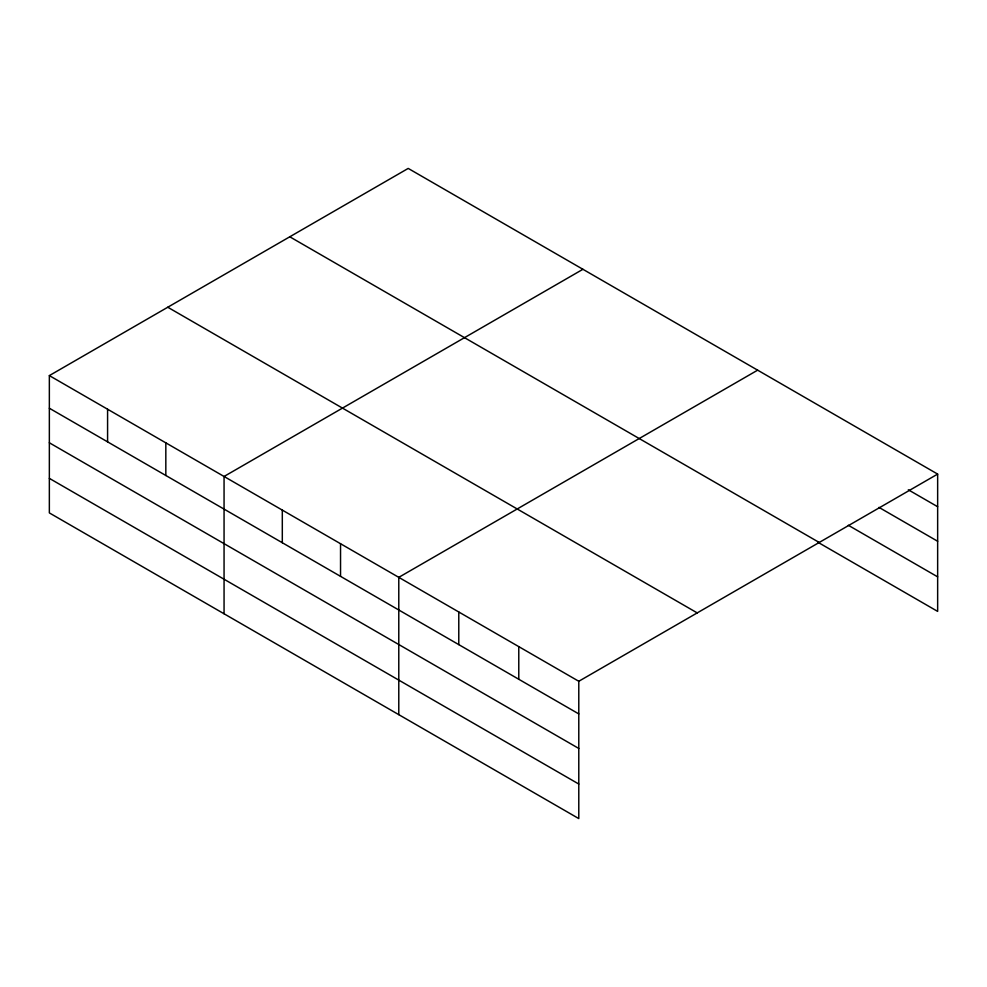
<?xml version="1.0" encoding="UTF-8"?>
<svg xmlns="http://www.w3.org/2000/svg" width="987" height="987" viewBox="0 0 987 987"><rect width="100%" height="100%" fill="white"/><g stroke="black" fill="none" stroke-linecap="round" stroke-linejoin="round"><path stroke-width="1.48" d="M49.35 375.603L578.789 681.277L578.789 818.581L49.35 512.907L49.35 375.603L408.211 168.419L937.65 474.093L937.65 611.397L817.643 542.11M582.922 269.291L224.061 476.474L224.061 613.778M757.646 370.162L398.785 577.346L398.785 714.65M578.789 681.277L937.65 474.093M908.311 489.786L937.65 506.726M878.985 507.392L937.65 541.258M848.314 525.269L937.65 576.852M289.783 236.794L819.222 542.468M167.778 307.241L697.217 612.902M49.35 408.236L578.789 713.909M49.35 442.781L578.789 748.454M49.35 478.362L578.789 784.036M518.78 646.633L518.78 679.266M458.782 611.989L458.782 644.622M340.54 543.726L340.54 576.359M282.307 510.106L282.307 542.727M165.828 442.855L165.828 475.487M107.583 409.235L107.583 441.868"/></g></svg>
